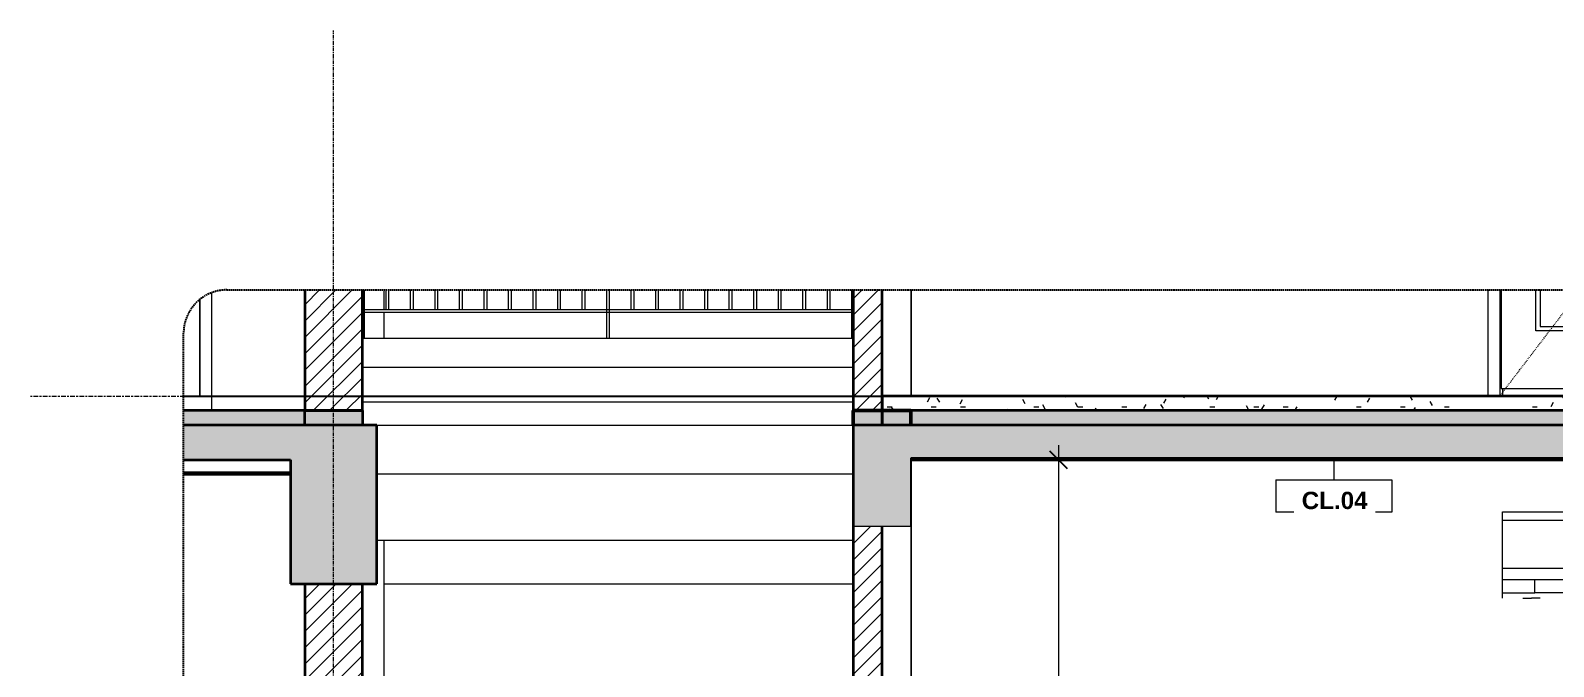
# Model space of a CAD drawing. Header units: millimetres. Extents: x 31444 to 224909, y 392 to 78637.
# Drawn here: x 110755 to 116031, y 4664 to 6866 of the extents above; entities that cross this region are included whole.
import ezdxf

# ---------------------------------------------------------------- set-up
doc = ezdxf.new("R2010")
doc.units = ezdxf.units.MM
for name, pattern in [('Centre', [31.75, 6.35, -4.7625, 15.875, -4.7625]), ('Dash', [6, 3, -3]), ('Grid Line', [22.225, 12.7, -3.175, 3.175, -3.175]), ('Hidden', [7.14375, 4.7625, -2.38125]), ('IMPORT-CENTER _2_', [40.64, 25.4, -5.08, 5.08, -5.08])]:
    doc.linetypes.add(name, pattern=pattern)
for name, color, linetype, lineweight in [('0-5', 130, 'Continuous', 5), ('A-ANNO-DIMS', 211, 'Continuous', 9), ('A-ANNO-DIMS-50', 211, 'Continuous', 9), ('A-CLNG-1', 250, 'Continuous', 35), ('A-CLNG-IDEN', 151, 'Continuous', 9), ('A-CLNG-PATT-1', 7, 'Continuous', 18), ('A-DETL-GENF', 92, 'Continuous', 18), ('A-DETL-GENF-4', 9, 'Continuous', 18), ('A-DETL-GENF-5', 92, 'Hidden', 25), ('A-DETL-GENF-HDLN-1', 7, 'Dash', 18), ('A-DETL-MEDM', 33, 'Continuous', 35), ('A-DETL-THIN', 151, 'Continuous', 18), ('A-DOOR', 31, 'Continuous', 18), ('A-DOOR-3', 7, 'Continuous', 18), ('A-DOOR-FRAM-1', 31, 'Continuous', 18), ('A-FLOR-2', 7, 'Continuous', 18), ('A-FLOR-FNSH-1', 250, 'Continuous', 35), ('A-FLOR-HRAL', 11, 'Continuous', 18), ('A-FLOR-HRAL-2', 7, 'Continuous', 18), ('A-FLOR-LEVL-2', 51, 'Centre', 9), ('A-FLOR-PATT-1', 253, 'Continuous', 18), ('A-FLOR-PATT-3', 67, 'Continuous', 18), ('A-WALL', 113, 'Continuous', 18), ('A-WALL-2', 250, 'Continuous', 35), ('A-WALL-3', 7, 'Continuous', 18), ('A-WALL-PATT-1', 9, 'Continuous', 18), ('A-WALL-PATT-2', 111, 'Continuous', 18), ('G-IMPT', 8, 'Continuous', 18), ('G-IMPT-5', 8, 'IMPORT-CENTER _2_', 18), ('M-EQPM', 50, 'Continuous', 18), ('M-EQPM-2', 7, 'Continuous', 18), ('M-EQPM-4', 50, 'Continuous', 25), ('S-BEAM-1', 7, 'Continuous', 18), ('S-BEAM-3', 90, 'Continuous', 50), ('S-COLS-9', 7, 'Continuous', 18), ('S-GRID-1', 1, 'Grid Line', 9)]:
    doc.layers.add(name, color=color, linetype=linetype, lineweight=lineweight)
doc.styles.add('Arial_B_3', font='arialbd.ttf', dxfattribs={"height": 60})
doc.styles.add('UTM Avo', font='', dxfattribs={"width": 0.9, "height": 125})
doc.styles.get('UTM Avo').set_extended_font_data('UTM Avo')
doc.dimstyles.new('1_Dim_chi_tiet_2_5', dxfattribs={"dimscale": 304.8, "dimtxt": 124.912619, "dimasz": 0.19685, "dimexe": 0.164042, "dimexo": 0.0625, "dimgap": 0.016404, "dimtad": 1, "dimdec": 0, "dimrnd": 5, "dimzin": 0, "dimdsep": 46, "dimtxsty": 'UTM Avo', "dimblk1": 'OBLIQUE', "dimblk2": 'OBLIQUE', "dimsah": 1, "dimcen": 0.09, "dimdle": 0.164042, "dimazin": 0, "dimtfac": 1, "dimtdec": 4, "dimtix": 1, "dimtmove": 0, "dimatfit": 3, "dimfxl": 0.328084, "dimfxlon": 1, "dimtvp": 1, "dimtolj": 1, "dimtzin": 0, "dimarcsym": 2})
pattern_1 = [(50, (-71392.17, 15875), (364.368, -31.878), [38.1, -419.1]), (355, (-71392.17, 15875), (-70.486, 382.113), [30.48, -335.28]), (100.451, (-71361.8, 15872.34), (293.885, 350.233), [32.38, -356.18]), (46.184, (-71392.17, 15976.6), (542.158, -84.086), [57.15, -628.65]), (96.636, (-71347, 15969.6), (474.805, 494.855), [48.57, -534.27]), (351.184, (-71392.2, 15976.6), (474.81, 494.85), [45.72, -502.92]), (21, (-71341.37, 15951.2), (303.2285, -204.5305), [38.1, -419.1]), (326, (-71341.37, 15951.2), (123.604, 368.376), [30.48, -335.28]), (71.451, (-71316.1, 15934.16), (426.834, 163.843), [32.38, -356.18]), (37.5, (-71392.17, 15875), (6.1766, 169.1102), [3.353, -327.863, 3.353, -337.007, -336.55]), (37.5, (-71392.17, 15875), (6.1766, 169.1102), [-671.576, 3.353, -333.197]), (7.5, (-71392.17, 15875), (133.6389, 200.3615), [3.353, -190.703, 3.353, -320.243, -128.27]), (7.5, (-71392.17, 15875), (133.6389, 200.3615), [-517.652, 3.353, -124.917]), (327.5, (-71505.46, 15875), (271.1818, -11.4584), [3.353, -123.647, 3.353, -392.887, -525.78]), (327.5, (-71505.46, 15875), (271.1818, -11.4584), [-523.24, 3.353, -522.427]), (317.5, (-71556.26, 15875), (296.2585, 50.853), [3.353, -161.747, 3.353, -259.791, -373.38]), (317.5, (-71556.26, 15875), (296.2585, 50.853), [-428.244, 3.353, -370.027]), (45, (-71392.17, 15875), (-125.7236, 125.7236), []), (45, (-71392.17, 16065.5), (-125.7236, 125.7236), [])]
pattern_2 = [(45, (-71392.172, 15875), (-28.28427, 28.28427), [])]
pattern_3 = [(45, (110349.968, 15875), (-28.28427, 28.28427), [])]

# ---------------------------------------------------------------- blocks, each defined once
blk = doc.blocks.new('NCV_TKTC_KET CAU_rvt-7-TKCS_CĂN HỘ LOẠI 3 - MẶT CẮT 6')
at = {"layer": 'A-FLOR-PATT-1'}
h = blk.add_hatch(dxfattribs=at)
h.set_pattern_fill('FP_19', color=256, style=0, pattern_type=2)
h.set_pattern_definition(pattern_1)
h.paths.add_polyline_path([(-67936.5, 5380), (-65032.2, 5380), (-65032.2, 5385), (-67936.9, 5385), (-67936.9, 5380)])
h.paths.add_polyline_path([(-64660.3, 5500), (-61635.3, 5500), (-61635.3, 5550), (-68136.9, 5550), (-68136.9, 5500), (-64724.2, 5500)])
h.paths.add_polyline_path([(-70456.9, 5500), (-69835.3, 5500), (-69835.3, 5550), (-70456.9, 5550)])
h = blk.add_hatch(dxfattribs=at)
h.set_pattern_fill('FP_19', color=256, style=0, pattern_type=2)
h.set_pattern_definition(pattern_1)
h.paths.add_polyline_path([(-67936.5, 5380), (-65032.2, 5380), (-65032.2, 5385), (-67936.9, 5385), (-67936.9, 5380)])
h.paths.add_polyline_path([(-64660.3, 5500), (-61635.3, 5500), (-61635.3, 5550), (-68136.9, 5550), (-68136.9, 5500), (-64724.2, 5500)])
h.paths.add_polyline_path([(-70456.9, 5500), (-69835.3, 5500), (-69835.3, 5550), (-70456.9, 5550)])
at = {"layer": 'A-FLOR-2'}
for p, q in [((-69786.9, 5500), (-68136.9, 5500)), ((-68136.9, 5330), (-69786.9, 5330))]:
    blk.add_line(p, q, dxfattribs=at)
at = {"layer": 'A-FLOR-FNSH-1'}
for p, q in [((-69835.3, 5550), (-70456.9, 5550)), ((-69835.3, 5500), (-69835.3, 5550)), ((-61635.3, 5550), (-68136.9, 5550)), ((-68136.9, 5550), (-68136.9, 5500)), ((-67936.9, 5380), (-65032.2, 5380))]:
    blk.add_line(p, q, dxfattribs=at)
at = {"layer": 'S-BEAM-1'}
for p, q in [((-69836.9, 5700), (-68138.1, 5700)), ((-68138.1, 5700), (-68138.1, 5500)), ((-68138.1, 5330), (-68138.1, 5100)), ((-68138.1, 5100), (-69786.9, 5100)), ((-69761.9, 4950), (-68136.9, 4950))]:
    blk.add_line(p, q, dxfattribs=at)
at = {"layer": 'S-BEAM-3'}
for p, q in [((-67936.9, 5550), (-68136.9, 5550)), ((-68136.9, 5550), (-68136.9, 5500)), ((-67936.9, 5500), (-67936.9, 5550))]:
    blk.add_line(p, q, dxfattribs=at)
at = {"layer": 'S-COLS-9'}
for p, q in [((-69761.9, 5900), (-69761.9, 5967.9)), ((-69761.9, 5800), (-69761.9, 5890)), ((-69761.9, 3600), (-69761.9, 5100))]:
    blk.add_line(p, q, dxfattribs=at)
blk = doc.blocks.new('DOOR_CW_01 CANH MO-PANEL KINH - DIW_01-900x2200-CỬA GỖ VÂN LAMINATE-553393-TKCS_CĂN HỘ LOẠI 3 - MẶT CẮT 6')
at = {"layer": 'A-DETL-GENF-HDLN-1'}
blk.add_line((-65897.3, 5600), (-65616.3, 5967.9), dxfattribs=at)
at = {"layer": 'A-DOOR-3'}
for p, q in [((-65937.3, 5600), (-65937.3, 5967.9)), ((-65897.3, 5967.9), (-65897.3, 5600)), ((-65892.3, 5967.9), (-65892.3, 5626)), ((-65772.3, 5826), (-65772.3, 5967.9)), ((-65757.3, 5967.9), (-65757.3, 5841)), ((-65217.3, 5841), (-65217.3, 5967.9)), ((-65202.3, 5967.9), (-65202.3, 5826)), ((-65082.3, 5626), (-65082.3, 5967.9)), ((-65077.3, 5600), (-65077.3, 5967.9)), ((-65037.3, 5967.9), (-65037.3, 5600)), ((-65202.3, 5826), (-65772.3, 5826)), ((-65757.3, 5841), (-65217.3, 5841)), ((-65892.3, 5626), (-65082.3, 5626)), ((-65887.3, 5626), (-65887.3, 5600)), ((-65087.3, 5626), (-65087.3, 5600))]:
    blk.add_line(p, q, dxfattribs=at)
blk = doc.blocks.new('Railing - 10mm-901206-TKCS_CĂN HỘ LOẠI 3 - MẶT CẮT 6')
at = {"layer": 'A-FLOR-HRAL-2'}
for p, q in [((-68226.4, 5900), (-68226.4, 5967.9)), ((-68216.4, 5900), (-68216.4, 5967.9))]:
    blk.add_line(p, q, dxfattribs=at)
blk = doc.blocks.new('Railing - 50 x 10mm-901224-TKCS_CĂN HỘ LOẠI 3 - MẶT CẮT 6')
at = {"layer": 'A-FLOR-HRAL-2'}
for p, q in [((-68990.9, 5800), (-68990.9, 5967.9)), ((-68980.9, 5800), (-68980.9, 5967.9))]:
    blk.add_line(p, q, dxfattribs=at)
blk = doc.blocks.new('Railing - 50 x 10mm-901205-TKCS_CĂN HỘ LOẠI 3 - MẶT CẮT 6')
at = {"layer": 'A-FLOR-HRAL-2'}
blk.add_line((-68141.5, 5800), (-68141.5, 5967.9), dxfattribs=at)
blk = doc.blocks.new('Railing - 50 x 10mm-V93-TKCS_CĂN HỘ LOẠI 3 - MẶT CẮT 6')
at = {"layer": 'A-FLOR-HRAL-2'}
blk.add_line((-69830.3, 5800), (-69830.3, 5967.9), dxfattribs=at)
blk = doc.blocks.new('Railing - Railing-883693-TKCS_CĂN HỘ LOẠI 3 - MẶT CẮT 6')
at = {"layer": 'A-FLOR-HRAL-2'}
for p, q in [((-69835.3, 5890), (-69835.3, 5900)), ((-69835.3, 5900), (-68136.9, 5900)), ((-68136.9, 5890), (-69835.3, 5890))]:
    blk.add_line(p, q, dxfattribs=at)
for name, p in [('Railing - 50 x 10mm-V93-TKCS_CĂN HỘ LOẠI 3 - MẶT CẮT 6', (0, 0)), ('Railing - 10mm-901206-TKCS_CĂN HỘ LOẠI 3 - MẶT CẮT 6', (-1528.9, 0)), ('Railing - 10mm-901206-TKCS_CĂN HỘ LOẠI 3 - MẶT CẮT 6', (-1444, 0)), ('Railing - 10mm-901206-TKCS_CĂN HỘ LOẠI 3 - MẶT CẮT 6', (-1359, 0)), ('Railing - 10mm-901206-TKCS_CĂN HỘ LOẠI 3 - MẶT CẮT 6', (-1274.1, 0)), ('Railing - 10mm-901206-TKCS_CĂN HỘ LOẠI 3 - MẶT CẮT 6', (-1189.2, 0)), ('Railing - 10mm-901206-TKCS_CĂN HỘ LOẠI 3 - MẶT CẮT 6', (-1104.2, 0)), ('Railing - 10mm-901206-TKCS_CĂN HỘ LOẠI 3 - MẶT CẮT 6', (-1019.3, 0)), ('Railing - 10mm-901206-TKCS_CĂN HỘ LOẠI 3 - MẶT CẮT 6', (-934.3, 0)), ('Railing - 10mm-901206-TKCS_CĂN HỘ LOẠI 3 - MẶT CẮT 6', (-849.4, 0)), ('Railing - 50 x 10mm-901224-TKCS_CĂN HỘ LOẠI 3 - MẶT CẮT 6', (0, 0)), ('Railing - 10mm-901206-TKCS_CĂN HỘ LOẠI 3 - MẶT CẮT 6', (-679.5, 0)), ('Railing - 10mm-901206-TKCS_CĂN HỘ LOẠI 3 - MẶT CẮT 6', (-594.6, 0)), ('Railing - 10mm-901206-TKCS_CĂN HỘ LOẠI 3 - MẶT CẮT 6', (-509.6, 0)), ('Railing - 10mm-901206-TKCS_CĂN HỘ LOẠI 3 - MẶT CẮT 6', (-424.7, 0)), ('Railing - 10mm-901206-TKCS_CĂN HỘ LOẠI 3 - MẶT CẮT 6', (-339.8, 0)), ('Railing - 10mm-901206-TKCS_CĂN HỘ LOẠI 3 - MẶT CẮT 6', (-254.8, 0)), ('Railing - 10mm-901206-TKCS_CĂN HỘ LOẠI 3 - MẶT CẮT 6', (-169.9, 0)), ('Railing - 10mm-901206-TKCS_CĂN HỘ LOẠI 3 - MẶT CẮT 6', (-84.9, 0)), ('Railing - 10mm-901206-TKCS_CĂN HỘ LOẠI 3 - MẶT CẮT 6', (0, 0)), ('Railing - 50 x 10mm-901205-TKCS_CĂN HỘ LOẠI 3 - MẶT CẮT 6', (0, 0))]:
    blk.add_blockref(name, p)
blk = doc.blocks.new('NCV_TKTC_TANG 2_rvt-6-TKCS_CĂN HỘ LOẠI 3 - MẶT CẮT 6')
at = {"layer": 'A-FLOR-PATT-3'}
h = blk.add_hatch(dxfattribs=at)
h.set_pattern_fill('FP_22', color=256, style=0, pattern_type=2)
h.set_pattern_definition([(0, (-71392.17, 15875), (203.2, 50.8), [16.764, -135.636, 16.764, -135.636, -812.8]), (0, (-71392.17, 15875), (203.2, 50.8), [-304.8, 16.764, -288.036, 16.764, -135.636, -355.6]), (0, (-71392.17, 15875), (203.2, 50.8), [-762, 16.764, -84.836, 16.764, -237.236]), (120, (-71315.97, 15900.4), (-145.5941, 150.57636), [16.764, -135.636, 16.764, -135.636, -812.8]), (120, (-71315.97, 15900.4), (-145.5941, 150.57636), [-304.8, 16.764, -288.036, 16.764, -135.636, -355.6]), (120, (-71315.97, 15900.4), (-145.5941, 150.57636), [-762, 16.764, -84.836, 16.764, -237.236]), (240, (-71290.57, 16002), (-57.6059, -201.37636), [16.764, -135.636, 16.764, -135.636, -812.8]), (240, (-71290.57, 16002), (-57.6059, -201.37636), [-304.8, 16.764, -288.036, 16.764, -135.636, -355.6]), (240, (-71290.57, 16002), (-57.6059, -201.37636), [-762, 16.764, -84.836, 16.764, -237.236])])
h.paths.add_polyline_path([(-67936.9, 5550), (-64936.9, 5550), (-64936.9, 5600), (-68036.9, 5600), (-68036.9, 5550), (-67936.9, 5550)])
at = {"layer": 'A-WALL-PATT-1'}
h = blk.add_hatch(dxfattribs=at)
h.set_pattern_fill('FP_20', color=256, style=0, pattern_type=2)
h.set_pattern_definition(pattern_2)
h.paths.add_polyline_path([(-68036.9, 5550), (-68036.9, 5967.9), (-68136.9, 5967.9), (-68136.9, 5550)])
at = {"layer": 'A-FLOR-2'}
for p, q in [((-70456.9, 5600), (-70360.3, 5600)), ((-70360.3, 5600), (-70360.3, 5550))]:
    blk.add_line(p, q, dxfattribs=at)
at = {"layer": 'A-FLOR-FNSH-1'}
for p, q in [((-64936.9, 5600), (-68036.9, 5600)), ((-68036.9, 5600), (-68036.9, 5500)), ((-70036.9, 5550), (-70456.9, 5550)), ((-70036.9, 5500), (-70036.9, 5550))]:
    blk.add_line(p, q, dxfattribs=at)
at = {"layer": 'A-WALL-2'}
for p, q in [((-68136.9, 5967.9), (-68136.9, 5500)), ((-68036.9, 5500), (-68036.9, 5967.9))]:
    blk.add_line(p, q, dxfattribs=at)
at = {"layer": 'A-WALL-3'}
for p, q in [((-67936.5, 5967.9), (-67936.5, 5600)), ((-65937.3, 5700), (-65937.3, 5967.9)), ((-68136.9, 5800), (-69836.9, 5800)), ((-65937.3, 5600), (-65937.3, 5700)), ((-69836.9, 5580), (-68136.9, 5580))]:
    blk.add_line(p, q, dxfattribs=at)
at = {"layer": 'S-COLS-9'}
blk.add_line((-67936.9, 5967.9), (-67936.9, 5600), dxfattribs=at)
at = {"layer": 'A-DOOR'}
blk.add_blockref('DOOR_CW_01 CANH MO-PANEL KINH - DIW_01-900x2200-CỬA GỖ VÂN LAMINATE-553393-TKCS_CĂN HỘ LOẠI 3 - MẶT CẮT 6', (0, 0), dxfattribs=at)
at = {"layer": 'A-FLOR-HRAL'}
blk.add_blockref('Railing - Railing-883693-TKCS_CĂN HỘ LOẠI 3 - MẶT CẮT 6', (0, 0), dxfattribs=at)
blk = doc.blocks.new('Air_Conditioner_on_wall_20381 - Air_Conditioner_on_wall_20381-806652-TKCS_CĂN HỘ LOẠI 3 - MẶT CẮT 6')
at = {"layer": 'M-EQPM-2'}
for p, q in [((-65887.3, 5170), (-65887.3, 5200)), ((-65887.3, 5200), (-65087.3, 5200)), ((-65087.3, 5200), (-65087.3, 5170)), ((-65887.3, 5004.1), (-65887.3, 5170)), ((-65087.3, 5170), (-65887.3, 5170)), ((-65087.3, 5170), (-65087.3, 5004.1)), ((-65887.3, 4964.8), (-65887.3, 5004.1)), ((-65887.3, 5004.1), (-65087.3, 5004.1)), ((-65887.3, 4919.1), (-65887.3, 4964.8)), ((-65887.3, 4964.8), (-65775.3, 4964.8)), ((-65775.3, 4964.8), (-65107.3, 4964.8)), ((-65775.3, 4919.1), (-65775.3, 4964.8)), ((-65107.3, 4964.8), (-65087.3, 4964.8)), ((-65107.3, 4964.8), (-65107.3, 4919.1)), ((-65087.3, 5004.1), (-65087.3, 4964.8)), ((-65087.3, 4964.8), (-65087.3, 4919.1)), ((-65887.3, 4900), (-65887.3, 4919.1)), ((-65887.3, 4919.1), (-65775.3, 4919.1)), ((-65107.3, 4919.1), (-65775.3, 4919.1)), ((-65107.3, 4919.1), (-65087.3, 4919.1)), ((-65087.3, 4919.1), (-65087.3, 4900)), ((-65817.3, 4900), (-65787.3, 4900)), ((-65757.4, 4900), (-65787.3, 4900)), ((-65617.3, 4900), (-65587.3, 4900)), ((-65557.4, 4900), (-65587.3, 4900)), ((-65417.3, 4900), (-65387.3, 4900)), ((-65357.4, 4900), (-65387.3, 4900)), ((-65217.3, 4900), (-65187.3, 4900)), ((-65157.4, 4900), (-65187.3, 4900))]:
    blk.add_line(p, q, dxfattribs=at)
blk = doc.blocks.new('NCV_TKTC_TANG 1_rvt-6-TKCS_CĂN HỘ LOẠI 3 - MẶT CẮT 6')
at = {"layer": 'A-CLNG-PATT-1'}
h = blk.add_hatch(dxfattribs=at)
h.set_pattern_fill('FP_21', color=256, style=0, pattern_type=2)
h.set_pattern_definition([(0, (-71392.17, 15875), (406.4, 101.6), [16.764, -288.036, 16.764, -288.036, -1625.6]), (0, (-71392.17, 15875), (406.4, 101.6), [-609.6, 16.764, -592.836, 16.764, -288.036, -711.2]), (0, (-71392.17, 15875), (406.4, 101.6), [-1524, 16.764, -186.436, 16.764, -491.236]), (120, (-71239.77, 15925.8), (-291.1882, 301.1527), [16.764, -288.036, 16.764, -288.036, -1625.6]), (120, (-71239.77, 15925.8), (-291.1882, 301.1527), [-609.6, 16.764, -592.836, 16.764, -288.036, -711.2]), (120, (-71239.77, 15925.8), (-291.1882, 301.1527), [-1524, 16.764, -186.436, 16.764, -491.236]), (240, (-71188.97, 16129), (-115.2118, -402.7527), [16.764, -288.036, 16.764, -288.036, -1625.6]), (240, (-71188.97, 16129), (-115.2118, -402.7527), [-609.6, 16.764, -592.836, 16.764, -288.036, -711.2]), (240, (-71188.97, 16129), (-115.2118, -402.7527), [-1524, 16.764, -186.436, 16.764, -491.236])])
h.paths.add_polyline_path([(-70111.9, 5330), (-70086.9, 5330), (-70086.9, 5335), (-70456.9, 5335), (-70456.9, 5330), (-70284.2, 5330)])
at = {"layer": 'A-WALL-PATT-1'}
h = blk.add_hatch(dxfattribs=at)
h.set_pattern_fill('FP_20', color=256, style=0, pattern_type=2)
h.set_pattern_definition(pattern_2)
h.paths.add_polyline_path([(-68036.9, 2150), (-68036.9, 5150), (-68136.9, 5150), (-68136.9, 2150)])
at = {"layer": 'A-CLNG-1'}
for p, q in [((-70086.9, 5335), (-70456.9, 5335)), ((-70456.9, 5330), (-70086.9, 5330)), ((-67936.9, 5380), (-65032.2, 5380))]:
    blk.add_line(p, q, dxfattribs=at)
at = {"layer": 'A-WALL-2'}
for p, q in [((-68136.9, 5150), (-68136.9, 2100)), ((-68036.9, 2100), (-68036.9, 5150))]:
    blk.add_line(p, q, dxfattribs=at)
at = {"layer": 'A-WALL-3'}
blk.add_line((-67936.5, 5380), (-67936.5, 2200), dxfattribs=at)
at = {"layer": 'S-COLS-9'}
blk.add_line((-67936.9, 5150), (-67936.9, 2200), dxfattribs=at)
at = {"layer": 'M-EQPM'}
blk.add_blockref('Air_Conditioner_on_wall_20381 - Air_Conditioner_on_wall_20381-806652-TKCS_CĂN HỘ LOẠI 3 - MẶT CẮT 6', (0, 0), dxfattribs=at)
blk = doc.blocks.new('TKTC_XREF_251221_MB TANG 2-7 - TKTC_XREF_260130_MB TANG 2-5_dwg_$cc-4746808-TKCS_CĂN HỘ LOẠI 3 - MẶT CẮT 6')
at = {"layer": 'G-IMPT-5'}
for p, q in [((-70218.5, 5600), (-70065.5, 5600)), ((-70142, 5600), (-70142, 5600))]:
    blk.add_line(p, q, dxfattribs=at)
at = {"layer": 'M-EQPM'}
for p, q in [((-70142, 5600), (-70196, 5600)), ((-70196, 5600), (-70142, 5600)), ((-70142, 5600), (-70154.5, 5600)), ((-70154.5, 5600), (-70142, 5600)), ((-70142, 5600), (-70129.4, 5600)), ((-70129.4, 5600), (-70142, 5600)), ((-70085.1, 5600), (-70085.1, 5600))]:
    blk.add_line(p, q, dxfattribs=at)
blk = doc.blocks.new('TKTC_XREF_251221_MB TANG 2-7 - TKTC_XREF_260130_MB TANG 2-5_dwg_CUM U_DN100-4746796-TKCS_CĂN HỘ LOẠI 3 - MẶT CẮT 6')
at = {"layer": 'G-IMPT'}
for p, q in [((-70142, 5600), (-70209.1, 5600)), ((-70209.1, 5600), (-70142, 5600)), ((-70142, 5600), (-70201.3, 5600)), ((-70201.3, 5600), (-70142, 5600)), ((-70142, 5600), (-70142, 5600)), ((-70077.1, 5600), (-70142, 5600)), ((-70077.1, 5600), (-70142, 5600)), ((-70077.1, 5600), (-70142, 5600)), ((-70077.1, 5600), (-70142, 5600)), ((-70075.2, 5600), (-70077.1, 5600)), ((-70077.1, 5600), (-70075.2, 5600)), ((-70075.2, 5600), (-70077.1, 5600)), ((-70077.1, 5600), (-70075.2, 5600)), ((-70070.4, 5600), (-70075.2, 5600)), ((-70075.2, 5600), (-70070.4, 5600)), ((-70075.2, 5600), (-70070.4, 5600)), ((-70075.2, 5600), (-70070.4, 5600)), ((-70070.4, 5600), (-70075.2, 5600)), ((-70075.2, 5600), (-70070.4, 5600)), ((-70075.2, 5600), (-70070.4, 5600)), ((-70075.2, 5600), (-70070.4, 5600)), ((-70070.4, 5600), (-70070.4, 5600)), ((-70070.4, 5600), (-70070.4, 5600)), ((-70069.5, 5600), (-70064, 5600)), ((-70064, 5600), (-70069.5, 5600)), ((-70069.5, 5600), (-70064, 5600)), ((-70064, 5600), (-70069.5, 5600)), ((-70063.1, 5600), (-70064, 5600)), ((-70064, 5600), (-70063.1, 5600)), ((-70063.1, 5600), (-70064, 5600)), ((-70064, 5600), (-70063.1, 5600))]:
    blk.add_line(p, q, dxfattribs=at)
blk = doc.blocks.new('TKTC_XREF_251221_MB TANG 2-7 - TKTC_XREF_251221_MB TANG 2-7-2039446-TKCS_CĂN HỘ LOẠI 3 - MẶT CẮT 6')
at = {"layer": 'M-EQPM'}
for p, q in [((-70226.7, 5600), (-70077.1, 5600)), ((-70077.1, 5600), (-70226.7, 5600)), ((-70076.9, 5600), (-70036.9, 5600)), ((-70036.9, 5600), (-70076.9, 5600))]:
    blk.add_line(p, q, dxfattribs=at)
at = {"layer": 'M-EQPM-4'}
blk.add_line((-70456.9, 5600), (-61210.3, 5600), dxfattribs=at)
for name in ['TKTC_XREF_251221_MB TANG 2-7 - TKTC_XREF_260130_MB TANG 2-5_dwg_$cc-4746808-TKCS_CĂN HỘ LOẠI 3 - MẶT CẮT 6', 'TKTC_XREF_251221_MB TANG 2-7 - TKTC_XREF_260130_MB TANG 2-5_dwg_CUM U_DN100-4746796-TKCS_CĂN HỘ LOẠI 3 - MẶT CẮT 6']:
    blk.add_blockref(name, (0, 0))
blk = doc.blocks.new('DEG_02-DEG_03 - DEG_02-2500x2400mm-CỬA ĐI 02 CÁNH TRƯỢT-V100-TKCS_CĂN HỘ LOẠI 3 - MẶT CẮT 6')
at = {"layer": 'A-DOOR'}
for p, q in [((-70400.3, 5933.7), (-70400.3, 5600)), ((-70400.3, 5600), (-70456.9, 5600))]:
    blk.add_line(p, q, dxfattribs=at)
at = {"layer": 'A-DOOR-FRAM-1'}
for p, q in [((-70400.3, 5600), (-70400.3, 5933.7)), ((-70360.3, 5956.7), (-70360.3, 5600)), ((-70360.3, 5600), (-70400.3, 5600))]:
    blk.add_line(p, q, dxfattribs=at)
blk = doc.blocks.new('BORDER VIEW - BORDER VIEW-3699865-TKCS_CĂN HỘ LOẠI 3 - MẶT CẮT 6')
at = {"layer": 'A-DETL-GENF-5'}
for p, q in [((-70306.9, 5967.9), (-61360.3, 5967.9)), ((-70456.9, 1700), (-70456.9, 5817.9))]:
    blk.add_line(p, q, dxfattribs=at)
blk.add_arc((-70306.9, 5817.9), 150, 90, 180, dxfattribs=at)
blk = doc.blocks.new('M_Ceiling Tag w Height - M_Ceiling Tag-4076437-TKCS_CĂN HỘ LOẠI 3 - MẶT CẮT 6')
at = {"layer": 'A-CLNG-IDEN'}
for p, q in [((-66672.4, 5309.7), (-66672.4, 5198.5)), ((-66672.4, 5309.7), (-66271.2, 5309.7)), ((-66271.2, 5309.7), (-66271.2, 5198.5)), ((-66271.2, 5198.5), (-66672.4, 5198.5))]:
    blk.add_line(p, q, dxfattribs=at)
blk = doc.blocks.new('DIMBLOCK133-TKCS_CĂN HỘ LOẠI 3 - MẶT CẮT 6')
at = {"layer": 'A-ANNO-DIMS-50', "lineweight": 25}
for p, q in [((114316.3, 5380), (114286.3, 5410)), ((114316.3, 5380), (114346.3, 5350)), ((114316.3, 2200), (114286.3, 2230)), ((114316.3, 2200), (114346.3, 2170))]:
    blk.add_line(p, q, dxfattribs=at)
at = {"layer": 'A-ANNO-DIMS-50'}
for p, q in [((114316.3, 5430), (114316.3, 2150)), ((114416.3, 5380), (114266.3, 5380)), ((114316.3, 5380), (114416.3, 5380)), ((114416.3, 2200), (114266.3, 2200)), ((114316.3, 2200), (114416.3, 2200))]:
    blk.add_line(p, q, dxfattribs=at)
at = {"layer": 'A-ANNO-DIMS-50', "color": 0, "insert": (114153.9, 3618.8), "char_height": 125, "width": 410.824, "attachment_point": 1, "rotation": 90, "line_spacing_factor": 1.110334, "style": 'UTM Avo'}
blk.add_mtext('3180', dxfattribs=at)
blk = doc.blocks.new('_Oblique')
at = {"color": 0, "linetype": 'ByBlock', "lineweight": -2}
blk.add_line((-0.5, -0.5), (0.5, 0.5), dxfattribs=at)

msp = doc.modelspace()

# ---------------------------------------------------------------- hatches: boundary and pattern name
at = {"layer": 'A-DETL-GENF-4'}
h = msp.add_hatch(dxfattribs=at)
h.set_pattern_fill('FP_19', color=256, style=0, pattern_type=2)
h.set_pattern_definition([(50, (110349.97, 15875), (364.368, -31.8783), [38.1, -419.1]), (355, (110349.97, 15875), (-70.486, 382.113), [30.48, -335.28]), (100.451, (110380.33, 15872.34), (293.885, 350.2334), [32.38, -356.18]), (46.184, (110349.97, 15976.6), (542.158, -84.086), [57.15, -628.65]), (96.636, (110395.15, 15969.6), (474.805, 494.855), [48.57, -534.27]), (351.184, (110349.97, 15976.6), (474.81, 494.85), [45.72, -502.92]), (21, (110400.77, 15951.2), (303.2285, -204.5305), [38.1, -419.1]), (326, (110400.77, 15951.2), (123.604, 368.376), [30.48, -335.28]), (71.451, (110426.04, 15934.16), (426.834, 163.843), [32.38, -356.18]), (37.5, (110349.97, 15875), (6.1766, 169.11015), [3.353, -327.863, 3.353, -337.007, -336.55]), (37.5, (110349.97, 15875), (6.1766, 169.11015), [-671.576, 3.353, -333.197]), (7.5, (110349.97, 15875), (133.6389, 200.3615), [3.353, -190.703, 3.353, -320.243, -128.27]), (7.5, (110349.97, 15875), (133.6389, 200.3615), [-517.652, 3.353, -124.917]), (327.5, (110236.68, 15875), (271.1818, -11.4584), [3.353, -123.647, 3.353, -392.887, -525.78]), (327.5, (110236.68, 15875), (271.1818, -11.4584), [-523.24, 3.353, -522.427]), (317.5, (110185.88, 15875), (296.2585, 50.853), [3.353, -161.747, 3.353, -259.791, -373.38]), (317.5, (110185.88, 15875), (296.2585, 50.853), [-428.244, 3.353, -370.027]), (45, (110349.97, 15875), (-125.7236, 125.7236), []), (45, (110349.97, 16065.5), (-125.7236, 125.7236), [])])
h.paths.add_polyline_path([(119855.2, 1550), (120155.2, 1550), (120155.2, 1930), (120531.8, 1930), (120531.8, 2100), (111285.2, 2100), (111285.2, 1980), (111655.2, 1980), (111655.2, 1550), (111955.2, 1550), (111955.2, 1930), (113605.2, 1930), (113605.2, 1980), (116709.9, 1980), (116709.9, 1750), (116909.9, 1750), (116909.9, 1980), (119855.2, 1980), (119855.2, 1552.9)])
h.paths.add_polyline_path([(111955.2, 4950), (111955.2, 5500), (111285.2, 5500), (111285.2, 5380), (111655.2, 5380), (111655.2, 4950), (111916, 4950)])
h.paths.add_polyline_path([(119855.2, 4950), (120155.2, 4950), (120155.2, 5500), (113605.2, 5500), (113605.2, 5150), (113805.2, 5150), (113805.6, 5385), (116709.9, 5385), (116709.9, 5150), (116909.9, 5150), (116909.9, 5380), (119855.2, 5380), (119855.2, 5032.3)])
at = {"layer": 'A-WALL-PATT-2'}
h = msp.add_hatch(dxfattribs=at)
h.set_pattern_fill('FP_20', color=256, style=0, pattern_type=2)
h.set_pattern_definition(pattern_3)
h.paths.add_polyline_path([(111905.2, 5550), (111905.2, 5967.9), (111705.2, 5967.9), (111705.2, 5550)])
h = msp.add_hatch(dxfattribs=at)
h.set_pattern_fill('FP_20', color=256, style=0, pattern_type=2)
h.set_pattern_definition(pattern_3)
h.paths.add_polyline_path([(111905.2, 2150), (111905.2, 4950), (111705.2, 4950), (111705.2, 2150)])

# ---------------------------------------------------------------- linework, layer by layer
at = {"layer": 'A-CLNG-IDEN'}
msp.add_line((115270.4, 5378.6), (115270.4, 5309.7), dxfattribs=at)
at = {"layer": 'A-DETL-MEDM'}
for p, q in [((111955.2, 5500), (111285.2, 5500)), ((111955.2, 4950), (111955.2, 5500)), ((120155.2, 5500), (113605.2, 5500)), ((113605.2, 5500), (113605.2, 5150)), ((113805.2, 5385), (116709.9, 5385)), ((111285.2, 5380), (111655.2, 5380)), ((111655.2, 5380), (111655.2, 4950)), ((111655.2, 4950), (111955.2, 4950))]:
    msp.add_line(p, q, dxfattribs=at)
at = {"layer": 'A-DETL-THIN'}
for p, q in [((113805.2, 5150), (113805.2, 5385)), ((113605.2, 5150), (113805.2, 5150))]:
    msp.add_line(p, q, dxfattribs=at)
at = {"layer": 'A-FLOR-LEVL-2'}
msp.add_line((110754.8, 5600), (121125.6, 5600), dxfattribs=at)
at = {"layer": 'A-WALL'}
for p, q in [((111381.8, 5956.7), (111381.8, 5600)), ((111381.8, 5600), (111285.2, 5600))]:
    msp.add_line(p, q, dxfattribs=at)
at = {"layer": 'A-WALL-2'}
for p, q in [((111705.2, 5967.9), (111705.2, 5550)), ((111905.2, 5550), (111905.2, 5967.9)), ((111705.2, 5550), (111905.2, 5550)), ((111705.2, 4950), (111705.2, 2150)), ((111905.2, 2150), (111905.2, 4950))]:
    msp.add_line(p, q, dxfattribs=at)
at = {"layer": 'S-GRID-1'}
for p, q in [((111805.2, 5616.5), (111805.2, 6866.5)), ((111805.2, 2194.6), (111805.2, 5616.5))]:
    msp.add_line(p, q, dxfattribs=at)

# ---------------------------------------------------------------- block references
at = {"layer": '0-5'}
for name in ['NCV_TKTC_KET CAU_rvt-7-TKCS_CĂN HỘ LOẠI 3 - MẶT CẮT 6', 'NCV_TKTC_TANG 2_rvt-6-TKCS_CĂN HỘ LOẠI 3 - MẶT CẮT 6', 'NCV_TKTC_TANG 1_rvt-6-TKCS_CĂN HỘ LOẠI 3 - MẶT CẮT 6']:
    msp.add_blockref(name, (181742.1, 0), dxfattribs=at)
at = {"layer": 'A-CLNG-IDEN'}
msp.add_blockref('M_Ceiling Tag w Height - M_Ceiling Tag-4076437-TKCS_CĂN HỘ LOẠI 3 - MẶT CẮT 6', (181742.1, 0), dxfattribs=at)
at = {"layer": 'A-DETL-GENF'}
msp.add_blockref('BORDER VIEW - BORDER VIEW-3699865-TKCS_CĂN HỘ LOẠI 3 - MẶT CẮT 6', (181742.1, 0), dxfattribs=at)
at = {"layer": 'A-DOOR'}
msp.add_blockref('DEG_02-DEG_03 - DEG_02-2500x2400mm-CỬA ĐI 02 CÁNH TRƯỢT-V100-TKCS_CĂN HỘ LOẠI 3 - MẶT CẮT 6', (181742.1, 0), dxfattribs=at)
at = {"layer": 'M-EQPM'}
msp.add_blockref('TKTC_XREF_251221_MB TANG 2-7 - TKTC_XREF_251221_MB TANG 2-7-2039446-TKCS_CĂN HỘ LOẠI 3 - MẶT CẮT 6', (181742.1, 0), dxfattribs=at)

# ---------------------------------------------------------------- dimensions: what is measured, and where the dimension line sits
at = {"layer": 'A-ANNO-DIMS'}
dim = msp.add_linear_dim(base=(114316.3, 2200), p1=(114416.3, 5380), p2=(114416.3, 2200), angle=90, dimstyle='1_Dim_chi_tiet_2_5', override={"dimpost": '<>', "dimfxl": 3180}, dxfattribs=at)
dim.commit()
dim.dimension.update_dxf_attribs({"geometry": 'DIMBLOCK133-TKCS_CĂN HỘ LOẠI 3 - MẶT CẮT 6', "text_midpoint": (114246.6, 3790)})

# ---------------------------------------------------------------- next in the draw order: texts
at = {"layer": 'A-CLNG-IDEN', "insert": (115273.1, 5238.5), "char_height": 60, "width": 251.5, "attachment_point": 5, "line_spacing_factor": 0.936439, "style": 'Arial_B_3', "bg_fill": 3, "box_fill_scale": 1.25, "bg_fill_color": 256, "bg_fill_true_color": 13158600, "bg_fill_transparency": 0}
msp.add_mtext('\\pt634.9998,1270.0002,1905,2539.9998,3175.0002,3810,4444.9998,5080.0002,5715,6349.9998,6985.0002,7620,8254.9998,8890.0002,9525,10159.9998,10795.0002,11430,12064.9998,12700.0002,13335,13969.9998,14605.0002,15240,15874.9998,16510.0002,17145,17779.9998,18415.0002,19050,19684.9998,20320.0002;CL.04', dxfattribs=at)

doc.saveas('drawing.dxf')
